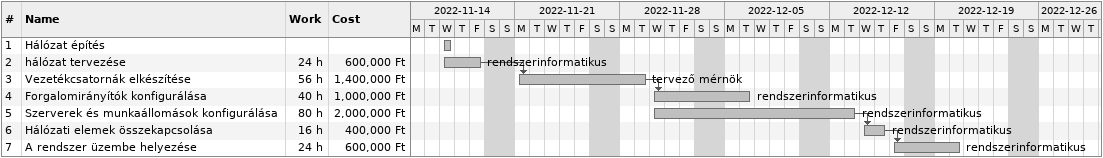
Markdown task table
| ID | Task | Start | Finish | Predecessors | Resources | Work (h) | Cost (Ft) |
|---|---|---|---|---|---|---|---|
| 1 | Hálózat építés | 2022-11-16 | 2022-11-16 |  |  |  |  |
| 2 | hálózat tervezése | 2022-11-16 | 2022-11-18 |  | rendszerinformatikus | 24 | 600000 |
| 3 | Vezetékcsatornák elkészítése | 2022-11-21 | 2022-11-29 | 2 | tervező mérnök | 56 | 1400000 |
| 4 | Forgalomirányítók konfigurálása | 2022-11-30 | 2022-12-06 | 3 | rendszerinformatikus | 40 | 1000000 |
| 5 | Szerverek és munkaállomások konfigurálása | 2022-11-30 | 2022-12-13 |  | rendszerinformatikus | 80 | 2000000 |
| 6 | Hálózati elemek összekapcsolása | 2022-12-14 | 2022-12-15 | 5 | rendszerinformatikus | 16 | 400000 |
| 7 | A rendszer üzembe helyezése | 2022-12-16 | 2022-12-20 | 6 | rendszerinformatikus | 24 | 600000 |
